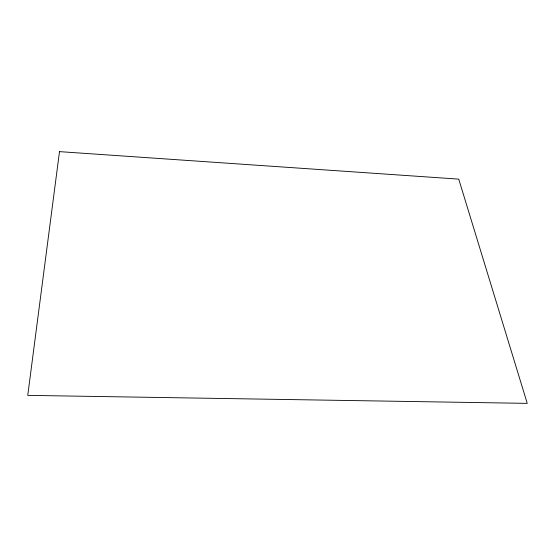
<?xml version="1.0" encoding="UTF-8"?>
<svg xmlns="http://www.w3.org/2000/svg" width="555" height="555" viewBox="0 0 555 555"><rect width="100%" height="100%" fill="white"/><g stroke="black" fill="none" stroke-linecap="round" stroke-linejoin="round"><path stroke-width="0.83" d="M59.496 151.633L27.75 395.368L527.25 403.367L458.742 179.133L59.496 151.633"/></g></svg>
